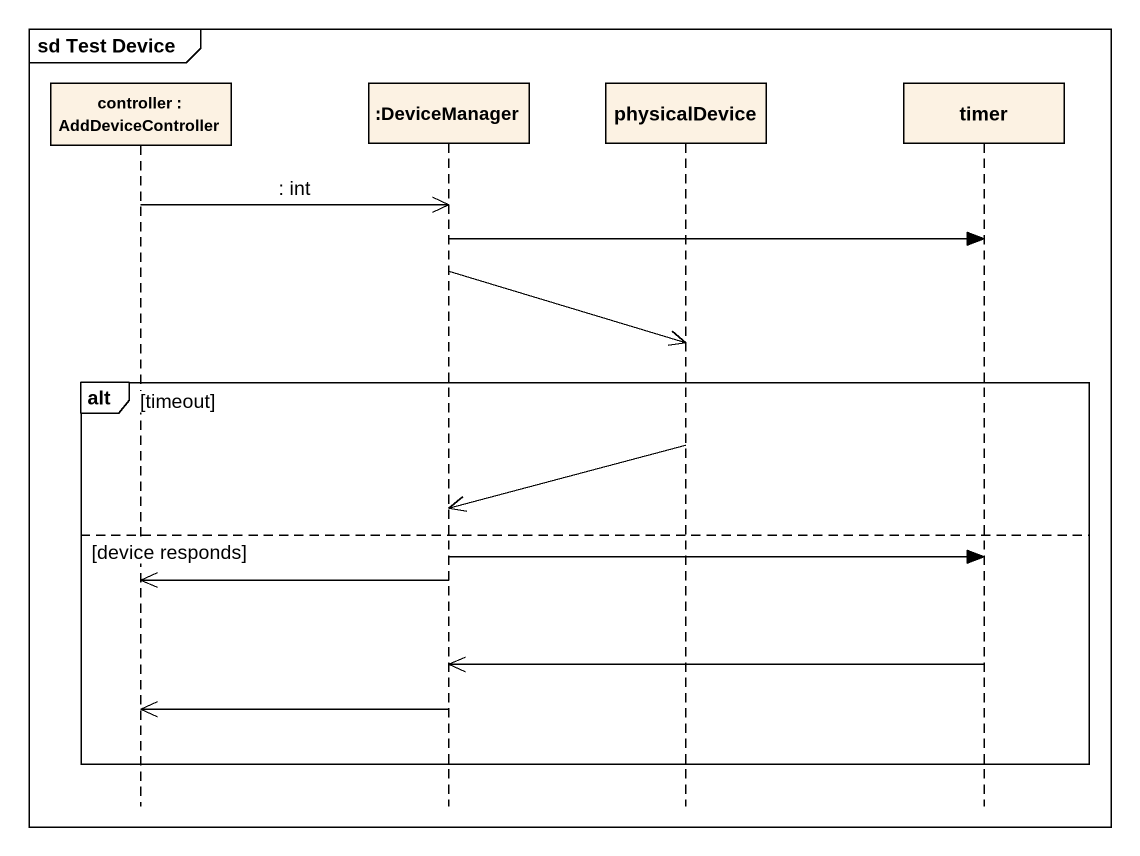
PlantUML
@startuml
mainframe sd Test Device
hide footbox
participant "controller : AddDeviceController" as controller
participant ":DeviceManager" as DeviceManager
participant physicalDevice
participant timer

controller ->> DeviceManager : : int
DeviceManager -> timer
DeviceManager ->> physicalDevice
alt timeout
  physicalDevice ->> DeviceManager
else device responds
  DeviceManager -> timer
  DeviceManager ->> controller
  timer ->> DeviceManager
  DeviceManager ->> controller
end
@enduml
